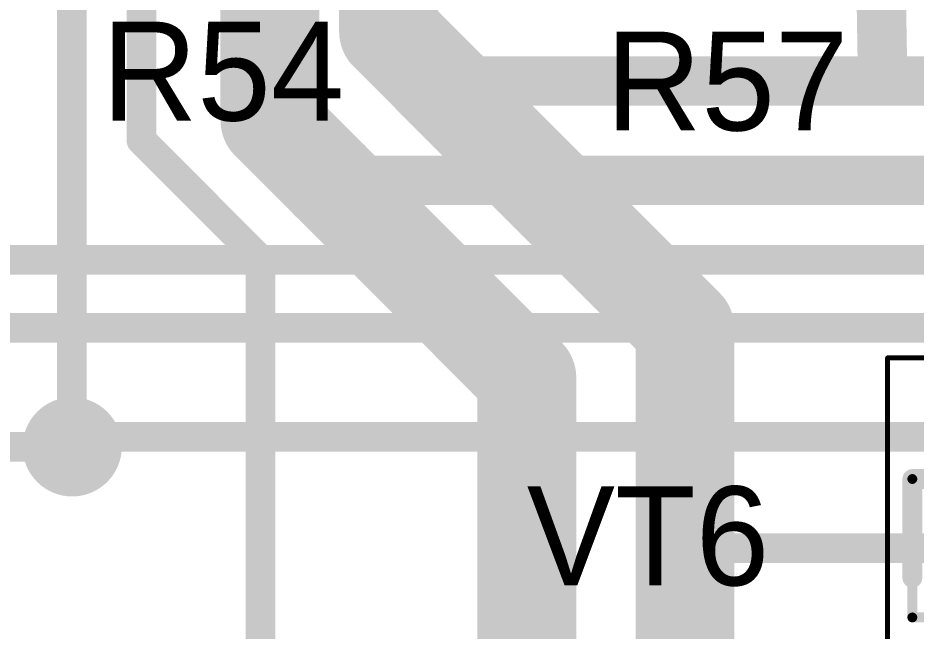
# Model space of a CAD drawing. Header units: millimetres. Extents: x 29 to 180, y 30 to 200.
# Drawn here: x 139.25 to 148.34, y 158.74 to 164.94 of the extents above; entities that cross this region are included whole.
import ezdxf

# ---------------------------------------------------------------- set-up
doc = ezdxf.new("R2010")
doc.units = ezdxf.units.MM
for name, color, linetype in [('BottomLayer', 5, 'Continuous'), ('BottomSolder', 6, 'Continuous'), ('Mechanical13', 56, 'Continuous'), ('Mechanical15', 56, 'Continuous'), ('MultiLayer', 9, 'Continuous'), ('TopLayer', 1, 'Continuous'), ('TopOverlay', 2, 'Continuous'), ('TopPaste', 8, 'Continuous'), ('TopSolder', 216, 'Continuous'), ('ViaHoleLayer', 16, 'Continuous')]:
    doc.layers.add(name, color=color, linetype=linetype)

# ---------------------------------------------------------------- blocks, each defined once
blk = doc.blocks.new('SOT23_3_576')
at = {"layer": 'Mechanical13', "const_width": 0.0999998}
for points in [[(-0.7000011399999999, 1.49999954), (0.6999985999999999, 1.49999954)], [(-0.7000011399999999, 1.49999954), (-0.7000011399999999, -1.49999954)], [(0.6999985999999999, 1.49999954), (0.6999985999999999, -1.49999954)], [(-0.7000011399999999, -1.49999954), (0.6999985999999999, -1.49999954)]]:
    blk.add_lwpolyline(points, dxfattribs=at)
at = {"layer": 'Mechanical13', "const_width": 0.0499999}
for points in [[(-0.72499982, 1.49999954, 1), (-0.67500246, 1.49999954, 1)], [(-0.72499982, 1.49999954, 1), (-0.67500246, 1.49999954, 1)], [(0.67499992, 1.49999954, 1), (0.72499728, 1.49999954, 1)], [(0.67499992, 1.49999954, 1), (0.72499728, 1.49999954, 1)], [(-0.72499982, -1.49999954, 1), (-0.67500246, -1.49999954, 1)], [(-0.72499982, -1.49999954, 1), (-0.67500246, -1.49999954, 1)], [(0.67499992, -1.49999954, 1), (0.72499728, -1.49999954, 1)], [(0.67499992, -1.49999954, 1), (0.72499728, -1.49999954, 1)]]:
    blk.add_lwpolyline(points, format="xyb", close=True, dxfattribs=at)
at = {"layer": 'Mechanical15'}
for points, const_width in [([(-1.92499996, 1.75000158), (1.92499996, 1.75000158)], 0.0499999), ([(-1.92499996, 1.75000158), (-1.92499996, -1.74999904)], 0.0499999), ([(1.92499996, 1.75000158), (1.92499996, -1.74999904)], 0.0499999), ([(0, 0.50000154), (0, -0.499999)], 0.0999998), ([(-0.499999, 0), (0.499999, 0)], 0.0999998), ([(-1.92499996, -1.74999904), (1.92499996, -1.74999904)], 0.0499999)]:
    blk.add_lwpolyline(points, dxfattribs=dict(at, const_width=const_width))
for points, const_width in [([(-1.9374993, 1.75000158, 1), (-1.91250062, 1.75000158, 1)], 0.02499868), ([(-1.9374993, 1.75000158, 1), (-1.91250062, 1.75000158, 1)], 0.02499868), ([(1.91250062, 1.75000158, 1), (1.9374993, 1.75000158, 1)], 0.02499868), ([(1.91250062, 1.75000158, 1), (1.9374993, 1.75000158, 1)], 0.02499868), ([(-0.02499868, 0.50000154, 1), (0.02499868, 0.50000154, 1)], 0.0499999), ([(-0.52499768, 0, 1), (-0.47500032, 0, 1)], 0.0499999), ([(0.47500032, 0, 1), (0.52499768, 0, 1)], 0.0499999), ([(-0.02499868, -0.499999, 1), (0.02499868, -0.499999, 1)], 0.0499999), ([(-1.9374993, -1.74999904, 1), (-1.91250062, -1.74999904, 1)], 0.02499868), ([(-1.9374993, -1.74999904, 1), (-1.91250062, -1.74999904, 1)], 0.02499868), ([(1.91250062, -1.74999904, 1), (1.9374993, -1.74999904, 1)], 0.02499868), ([(1.91250062, -1.74999904, 1), (1.9374993, -1.74999904, 1)], 0.02499868)]:
    blk.add_lwpolyline(points, format="xyb", close=True, dxfattribs=dict(at, const_width=const_width))
at = {"layer": 'TopLayer'}
for points in [[(-0.7000011399999999, 0.6500012399999999), (-0.7000011399999999, 1.25000004), (-1.69999914, 0.6500012399999999), (-1.69999914, 1.25000004)], [(1.69999914, -0.2999994), (1.69999914, 0.2999994), (0.7000011399999999, -0.2999994), (0.7000011399999999, 0.2999994)], [(-0.7000011399999999, -1.2499975), (-0.7000011399999999, -0.6499986999999999), (-1.69999914, -1.2499975), (-1.69999914, -0.6499986999999999)]]:
    blk.add_solid(points, dxfattribs=at)
at = {"layer": 'TopOverlay'}
for points, const_width in [([(-1.07499912, 1.80000148, 1), (-1.32500116, 1.80000148, 1)], 0.2499995), ([(-1.3875004, 1.80000148, 1), (-1.26250192, 1.80000148, 1)], 0.12499848), ([(-1.13749836, 1.80000148, 1), (-1.01249988, 1.80000148, 1)], 0.12499848), ([(-0.3499993, 1.49999954, 1), (-0.2499995, 1.49999954, 1)], 0.0999998), ([(0.6499986999999999, 1.49999954, 1), (0.7499985, 1.49999954, 1)], 0.0999998), ([(0.6499986999999999, 1.49999954, 1), (0.7499985, 1.49999954, 1)], 0.0999998), ([(0.6499986999999999, 0.7000011399999999, 1), (0.7499985, 0.7000011399999999, 1)], 0.0999998), ([(0.6499986999999999, -0.6999985999999999, 1), (0.7499985, -0.6999985999999999, 1)], 0.0999998), ([(-0.3499993, -1.49999954, 1), (-0.2499995, -1.49999954, 1)], 0.0999998), ([(0.6499986999999999, -1.49999954, 1), (0.7499985, -1.49999954, 1)], 0.0999998), ([(0.6499986999999999, -1.49999954, 1), (0.7499985, -1.49999954, 1)], 0.0999998)]:
    blk.add_lwpolyline(points, format="xyb", close=True, dxfattribs=dict(at, const_width=const_width))
at = {"layer": 'TopOverlay', "const_width": 0.1999996}
for points in [[(-0.2999994, 1.49999954), (0.6999985999999999, 1.49999954)], [(0.6999985999999999, 1.49999954), (0.6999985999999999, 0.7000011399999999)], [(0.6999985999999999, -0.6999985999999999), (0.6999985999999999, -1.49999954)], [(-0.2999994, -1.49999954), (0.6999985999999999, -1.49999954)]]:
    blk.add_lwpolyline(points, dxfattribs=at)
at = {"layer": 'TopPaste'}
for points in [[(-0.7000011399999999, 0.6500012399999999), (-0.7000011399999999, 1.25000004), (-1.69999914, 0.6500012399999999), (-1.69999914, 1.25000004)], [(1.69999914, -0.2999994), (1.69999914, 0.2999994), (0.7000011399999999, -0.2999994), (0.7000011399999999, 0.2999994)], [(-0.7000011399999999, -1.2499975), (-0.7000011399999999, -0.6499986999999999), (-1.69999914, -1.2499975), (-1.69999914, -0.6499986999999999)]]:
    blk.add_solid(points, dxfattribs=at)
at = {"layer": 'TopSolder'}
for points in [[(-0.59840114, 0.54840124), (-0.59840114, 1.35160004), (-1.80159914, 0.54840124), (-1.80159914, 1.35160004)], [(1.80159914, -0.4015994), (1.80159914, 0.4015994), (0.59840114, -0.4015994), (0.59840114, 0.4015994)], [(-0.59840114, -1.3515975), (-0.59840114, -0.5483987), (-1.80159914, -1.3515975), (-1.80159914, -0.5483987)]]:
    blk.add_solid(points, dxfattribs=at)

msp = doc.modelspace()

# ---------------------------------------------------------------- linework, layer by layer
at = {"layer": 'BottomLayer'}
for points, const_width in [([(143.00029058, 164.79971104), (143.00029058, 174.89971116)], 1.00000054), ([(141.80029044, 163.89971284), (141.80029044, 173.89971316)], 1.00000054), ([(139.79600184, 160.60399934), (139.79600184, 168.09600112)], 0.2999994), ([(140.50000094, 163.7000028), (140.50000094, 167.30000068)], 0.2999994), ([(143.00029058, 164.79971104), (143.59999982, 164.2000018)], 1.00000054), ([(143.59999982, 164.2000018), (146.0000001, 161.80000152)], 1.00000054), ([(141.80029044, 163.89971284), (142.40400018, 163.2960031)], 1.00000054), ([(140.50000094, 163.7000028), (141.70400158, 162.49600216)], 0.2999994), ([(142.34852404, 163.35147416), (142.9249999, 162.7749983)], 1.00000054), ([(142.40400018, 163.29600056), (142.40400018, 163.2960031)], 1.00000054), ([(142.40400018, 163.29600056), (142.92500244, 162.7749983)], 1.00000054), ([(142.9249999, 162.7749983), (142.92500244, 162.7749983)], 1.00000054), ([(142.9249999, 162.7749983), (142.92500244, 162.77499576)], 1.00000054), ([(142.92500244, 162.77499576), (142.92500244, 162.7749983)], 1.00000054), ([(142.92500244, 162.7749983), (144.40000076, 161.30000252)], 1.00000054), ([(141.70400158, 76.39568414), (141.70400158, 162.49600216)], 0.2999994), ([(146.0000001, 159.60000084), (146.0000001, 161.80000152)], 1.00000054), ([(144.40000076, 155.70000102), (144.40000076, 161.30000252)], 1.00000054), ([(138.86297348, 160.60000138), (139.7999998, 160.60000138)], 0.2999994), ([(139.79600184, 160.60399934), (139.7999998, 160.60000138)], 0.2999994), ([(146.0000001, 149.80000012), (146.0000001, 159.60000084)], 1.00000054), ([(146.0000001, 159.60000084), (146.02499878, 159.57500216)], 0.2999994), ([(146.02499878, 159.57500216), (149.0249877, 159.57500216)], 0.2999994)]:
    msp.add_lwpolyline(points, dxfattribs=dict(at, const_width=const_width))
for points, const_width in [([(142.75029108, 164.79971104, 1), (143.25029008, 164.79971104, 1)], 0.499999), ([(142.75029108, 164.79971104, 1), (143.25029008, 164.79971104, 1)], 0.499999), ([(143.35000032, 164.2000018, 1), (143.84999932, 164.2000018, 1)], 0.499999), ([(143.35000032, 164.2000018, 1), (143.84999932, 164.2000018, 1)], 0.499999), ([(143.40000022, 164.2000018, 1), (143.79999942, 164.2000018, 1)], 0.3999992), ([(141.55029094, 163.89971284, 1), (142.05028994, 163.89971284, 1)], 0.499999), ([(141.55029094, 163.89971284, 1), (142.05028994, 163.89971284, 1)], 0.499999), ([(140.42500236, 163.7000028, 1), (140.57499952, 163.7000028, 1)], 0.1499997), ([(140.42500236, 163.7000028, 1), (140.57499952, 163.7000028, 1)], 0.1499997), ([(142.09852454, 163.35147416, 1), (142.59852354, 163.35147416, 1)], 0.499999), ([(142.15400068, 163.2960031, 1), (142.65399968, 163.2960031, 1)], 0.499999), ([(142.15400068, 163.2960031, 1), (142.65399968, 163.2960031, 1)], 0.499999), ([(142.15400068, 163.29600056, 1), (142.65399968, 163.29600056, 1)], 0.499999), ([(142.15400068, 163.29600056, 1), (142.65399968, 163.29600056, 1)], 0.499999), ([(142.20400058, 163.29600056, 1), (142.60399978, 163.29600056, 1)], 0.3999992), ([(142.6750004, 162.7749983, 1), (143.1749994, 162.7749983, 1)], 0.499999), ([(142.6750004, 162.7749983, 1), (143.1749994, 162.7749983, 1)], 0.499999), ([(142.6750004, 162.7749983, 1), (143.1749994, 162.7749983, 1)], 0.499999), ([(142.67500294, 162.7749983, 1), (143.17500194, 162.7749983, 1)], 0.499999), ([(142.67500294, 162.7749983, 1), (143.17500194, 162.7749983, 1)], 0.499999), ([(142.67500294, 162.7749983, 1), (143.17500194, 162.7749983, 1)], 0.499999), ([(142.67500294, 162.7749983, 1), (143.17500194, 162.7749983, 1)], 0.499999), ([(142.67500294, 162.77499576, 1), (143.17500194, 162.77499576, 1)], 0.499999), ([(142.67500294, 162.77499576, 1), (143.17500194, 162.77499576, 1)], 0.499999), ([(141.629003, 162.49600216, 1), (141.77900016, 162.49600216, 1)], 0.1499997), ([(141.629003, 162.49600216, 1), (141.77900016, 162.49600216, 1)], 0.1499997), ([(145.7500006, 161.80000152, 1), (146.2499996, 161.80000152, 1)], 0.499999), ([(145.7500006, 161.80000152, 1), (146.2499996, 161.80000152, 1)], 0.499999), ([(144.15000126, 161.30000252, 1), (144.65000026, 161.30000252, 1)], 0.499999), ([(144.15000126, 161.30000252, 1), (144.65000026, 161.30000252, 1)], 0.499999), ([(139.6000002, 160.60000138, 1), (139.9999994, 160.60000138, 1)], 0.3999992), ([(139.72100326, 160.60399934, 1), (139.87100042, 160.60399934, 1)], 0.1499997), ([(139.72100326, 160.60399934, 1), (139.87100042, 160.60399934, 1)], 0.1499997), ([(139.72500122, 160.60000138, 1), (139.87499838, 160.60000138, 1)], 0.1499997), ([(139.72500122, 160.60000138, 1), (139.87499838, 160.60000138, 1)], 0.1499997), ([(145.7500006, 159.60000084, 1), (146.2499996, 159.60000084, 1)], 0.499999), ([(145.7500006, 159.60000084, 1), (146.2499996, 159.60000084, 1)], 0.499999), ([(145.92500152, 159.60000084, 1), (146.07499868, 159.60000084, 1)], 0.1499997), ([(145.9500002, 159.57500216, 1), (146.09999736, 159.57500216, 1)], 0.1499997), ([(145.9500002, 159.57500216, 1), (146.09999736, 159.57500216, 1)], 0.1499997)]:
    msp.add_lwpolyline(points, format="xyb", close=True, dxfattribs=dict(at, const_width=const_width))
at = {"layer": 'BottomSolder', "const_width": 0.5015992}
for points in [[(143.34920022, 164.2000018, 1), (143.85079942, 164.2000018, 1)], [(142.15320058, 163.29600056, 1), (142.65479978, 163.29600056, 1)], [(139.5492002, 160.60000138, 1), (140.0507994, 160.60000138, 1)]]:
    msp.add_lwpolyline(points, format="xyb", close=True, dxfattribs=at)
at = {"layer": 'MultiLayer', "const_width": 0.3999992}
for points in [[(143.40000022, 164.2000018, 1), (143.79999942, 164.2000018, 1)], [(142.20400058, 163.29600056, 1), (142.60399978, 163.29600056, 1)], [(139.6000002, 160.60000138, 1), (139.9999994, 160.60000138, 1)]]:
    msp.add_lwpolyline(points, format="xyb", close=True, dxfattribs=at)
at = {"layer": 'TopLayer'}
for points, const_width in [([(147.97499996, 165.80000114), (148.00000118, 164.3000016)], 0.499999), ([(143.59999982, 164.2000018), (143.69999962, 164.3000016)], 0.499999), ([(143.69999962, 164.3000016), (148.00000118, 164.3000016)], 0.499999), ([(148.00000118, 164.3000016), (149.00000172, 164.3000016)], 0.499999), ([(142.40400018, 163.29600056), (150.19600136, 163.29600056)], 0.499999), ([(138.3080038, 162.49199912), (150.29199812, 162.49199912)], 0.2999994), ([(138.30400076, 161.80400202), (151.4040025, 161.80400202)], 0.2999994), ([(139.7999998, 160.60000138), (139.8999996, 160.70000118)], 0.2999994), ([(139.8999996, 160.70000118), (149.80000012, 160.70000118)], 0.2999994)]:
    msp.add_lwpolyline(points, dxfattribs=dict(at, const_width=const_width))
for points, const_width in [([(143.40000022, 164.2000018, 1), (143.79999942, 164.2000018, 1)], 0.3999992), ([(143.57500114, 164.3000016, 1), (143.8249981, 164.3000016, 1)], 0.2499995), ([(143.57500114, 164.3000016, 1), (143.8249981, 164.3000016, 1)], 0.2499995), ([(147.8750027, 164.3000016, 1), (148.12499966, 164.3000016, 1)], 0.2499995), ([(147.8750027, 164.3000016, 1), (148.12499966, 164.3000016, 1)], 0.2499995), ([(147.8750027, 164.3000016, 1), (148.12499966, 164.3000016, 1)], 0.2499995), ([(143.47500134, 164.2000018, 1), (143.7249983, 164.2000018, 1)], 0.2499995), ([(142.20400058, 163.29600056, 1), (142.60399978, 163.29600056, 1)], 0.3999992), ([(142.2790017, 163.29600056, 1), (142.52899866, 163.29600056, 1)], 0.2499995), ([(139.6000002, 160.60000138, 1), (139.9999994, 160.60000138, 1)], 0.3999992), ([(139.82500102, 160.70000118, 1), (139.97499818, 160.70000118, 1)], 0.1499997), ([(139.82500102, 160.70000118, 1), (139.97499818, 160.70000118, 1)], 0.1499997), ([(139.72500122, 160.60000138, 1), (139.87499838, 160.60000138, 1)], 0.1499997)]:
    msp.add_lwpolyline(points, format="xyb", close=True, dxfattribs=dict(at, const_width=const_width))
at = {"layer": 'TopSolder', "const_width": 0.5015992}
for points in [[(143.34920022, 164.2000018, 1), (143.85079942, 164.2000018, 1)], [(142.15320058, 163.29600056, 1), (142.65479978, 163.29600056, 1)], [(139.5492002, 160.60000138, 1), (140.0507994, 160.60000138, 1)]]:
    msp.add_lwpolyline(points, format="xyb", close=True, dxfattribs=at)
at = {"layer": 'ViaHoleLayer', "const_width": 0.2499995}
for points in [[(143.47500134, 164.2000018, 1), (143.7249983, 164.2000018, 1)], [(142.2790017, 163.29600056, 1), (142.52899866, 163.29600056, 1)], [(139.67500132, 160.60000138, 1), (139.92499828, 160.60000138, 1)]]:
    msp.add_lwpolyline(points, format="xyb", close=True, dxfattribs=at)

# ---------------------------------------------------------------- block references
at = {"rotation": 90}
msp.add_blockref('SOT23_3_576', (149.80000012, 159.57499454), dxfattribs=at)

# ---------------------------------------------------------------- texts
at = {"layer": 'TopOverlay'}
for s, p in [('R54', (140.10000174, 163.89999986)), ('R57', (145.2000017, 163.80000006)), ('VT6', (144.40000076, 159.20000164))]:
    msp.add_text(s, height=1.00000054, dxfattribs=at).set_placement(p)

doc.saveas('drawing.dxf')
